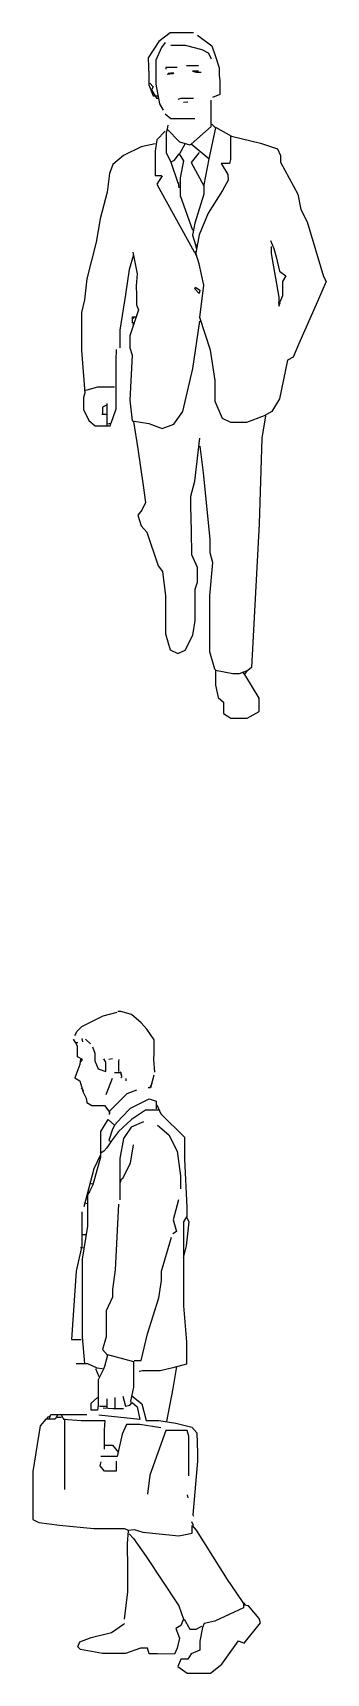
# Model space of a CAD drawing. Header units: millimetres. Extents: x 244 to 275, y 337 to 510.
import ezdxf

# ---------------------------------------------------------------- set-up
doc = ezdxf.new("R2010")
doc.units = ezdxf.units.MM
doc.layers.add('Standard', color=7, linetype='Continuous')

msp = doc.modelspace()

# ---------------------------------------------------------------- linework, layer by layer
at = {"layer": 'Standard', "color": 4, "linetype": 'Continuous'}
for points in [[(261.42, 510.27), (258.95, 510.27), (257.75, 509.37), (256.62, 507.64), (256.69, 505.77), (256.69, 504.77), (257.15, 503.64), (257.62, 503.64)], [(258.42, 509.24), (258.02, 508.71), (257.42, 507.37), (257.42, 504.84), (257.82, 502.77), (258.22, 502.11)], [(259.02, 508.97), (260.55, 508.97), (262.29, 508.51), (262.95, 508.17), (263.29, 507.57), (263.22, 507.51)], [(261.82, 510.04), (263.35, 508.91), (263.75, 507.77), (264.12, 506.57), (264.12, 505.77), (264.19, 505.24), (264.19, 503.77), (263.42, 503.44)], [(259.69, 506.61), (258.49, 506.61), (258.49, 506.44)], [(258.62, 505.91), (259.22, 505.97), (259.35, 506.04)], [(259.29, 506.04), (258.75, 505.97), (258.75, 505.91)], [(260.69, 506.81), (261.95, 506.81)], [(261.95, 506.24), (261.29, 506.24), (261.69, 506.11), (262.22, 506.11)], [(256.82, 504.97), (257.15, 504.57), (256.95, 504.17)], [(257.02, 504.17), (257.49, 503.37), (257.69, 503.37)], [(261.42, 503.34), (260.09, 503.34), (259.75, 503.24)], [(260.82, 502.97), (260.35, 502.91)], [(263.35, 500.64), (263.75, 500.24), (263.02, 496.97), (261.15, 498.51), (263.29, 500.37), (263.29, 503.17)], [(258.42, 501.71), (259.02, 501.24), (260.69, 501.24), (261.55, 501.24)], [(258.69, 500.51), (258.62, 500.11), (259.95, 498.77), (261.02, 498.44), (261.15, 498.51)], [(263.75, 500.31), (265.42, 499.37), (268.49, 498.64), (269.42, 498.31), (270.29, 498.04), (270.59, 497.31), (270.59, 496.64), (272.42, 493.24), (272.75, 491.64), (273.42, 490.31), (275.15, 484.57), (275.42, 484.04), (274.49, 481.91), (272.49, 477.37), (271.95, 476.04), (271.35, 475.71), (270.49, 471.64), (269.69, 470.31), (268.89, 469.84), (267.02, 469.14), (265.35, 469.14), (264.49, 469.57), (263.69, 471.37), (263.69, 473.57), (263.22, 476.77), (262.09, 480.24), (262.49, 483.64), (262.02, 485.91), (261.69, 486.91)], [(257.35, 498.57), (255.89, 498.24), (254.02, 497.31), (252.89, 496.37), (252.55, 495.44), (252.29, 493.44), (251.55, 490.64), (251.15, 488.17), (250.15, 484.31), (249.89, 482.11), (249.59, 480.77), (249.59, 476.77), (249.95, 472.24), (249.79, 471.77), (249.79, 470.51), (250.35, 469.37), (251.02, 468.81), (252.62, 468.81), (252.69, 469.04)], [(258.42, 499.91), (257.55, 498.97), (257.35, 497.77), (257.35, 495.21), (258.02, 495.21)], [(258.62, 500.11), (258.52, 499.71), (258.52, 497.64), (259.02, 496.64), (259.42, 496.84), (259.89, 497.51), (260.35, 496.77), (259.99, 494.97), (259.99, 493.11), (261.29, 489.44)], [(265.32, 499.37), (265.32, 496.91), (265.22, 496.47), (264.35, 496.47), (265.02, 495.31), (265.09, 494.71), (264.49, 493.64), (262.95, 491.24), (262.02, 488.97), (261.62, 486.84)], [(260.49, 498.51), (259.95, 497.51)], [(262.02, 497.64), (261.15, 496.57), (262.49, 494.11)], [(263.02, 496.97), (262.52, 494.24), (262.52, 493.24), (261.55, 490.17), (261.29, 488.91), (261.62, 487.91), (261.82, 487.91)], [(258.09, 495.17), (257.55, 494.31), (257.95, 493.51), (261.49, 487.17)], [(259.02, 496.64), (259.75, 494.44)], [(259.89, 493.91), (259.82, 494.44), (259.89, 494.44)], [(269.55, 488.37), (269.89, 487.51), (270.15, 486.64), (270.49, 485.11), (271.15, 484.64), (270.82, 484.04), (270.82, 482.51), (270.49, 481.77), (270.35, 481.77)], [(255.09, 486.84), (254.62, 485.31), (254.22, 482.64), (253.65, 478.91), (253.65, 477.04)], [(255.02, 487.11), (255.45, 484.84), (255.37, 483.57), (255.4, 482.57), (255.4, 481.57), (255.62, 481.04), (254.69, 478.31), (254.69, 477.04), (254.95, 476.24), (254.69, 471.51), (254.95, 469.31), (256.69, 469.04), (258.09, 468.51), (259.35, 468.97), (260.29, 470.31), (261.35, 474.84), (262.09, 479.84), (262.15, 479.84)], [(261.69, 486.77), (261.55, 487.17), (261.69, 487.17)], [(261.62, 487.91), (261.69, 487.51)], [(269.62, 487.71), (269.62, 486.97), (270.42, 482.37), (270.42, 481.44), (270.55, 481.77)], [(261.62, 483.44), (262.09, 483.11), (262.02, 482.77), (261.55, 483.24), (261.62, 483.44)], [(254.99, 479.64), (254.99, 480.31), (255.29, 480.31)], [(255.15, 480.31), (255.02, 480.11)], [(255.09, 479.71), (255.02, 479.44)], [(253.25, 476.84), (253.2, 475.71), (253.21, 472.24), (253.21, 470.57), (252.69, 469.04), (252.35, 468.97)], [(253.09, 472.87), (251.29, 472.87), (250.15, 472.57), (249.95, 472.51)], [(252.22, 470.97), (251.79, 470.77), (251.79, 470.11)], [(252.25, 471.17), (252.27, 470.17), (252.27, 468.71)], [(251.75, 470.04), (252.22, 470.04)], [(255.09, 469.24), (255.55, 466.37), (256.09, 462.51), (256.35, 460.71), (255.95, 459.91), (255.55, 459.37), (255.89, 458.24), (256.49, 457.57), (257.69, 454.04), (258.15, 453.44), (258.45, 450.84), (258.45, 446.84), (258.95, 445.17), (259.75, 444.77), (260.55, 445.11), (261.35, 446.71), (261.59, 448.24), (261.59, 451.57), (261.85, 452.31), (261.85, 453.84), (261.22, 455.17), (261.19, 457.71), (261.14, 460.31), (261.14, 461.37), (261.55, 462.97), (262.09, 467.51)], [(269.02, 469.84), (268.62, 467.51), (268.35, 458.44), (267.55, 443.31), (267.15, 442.97), (266.22, 442.61), (265.55, 442.61), (263.75, 442.97), (263.75, 441.44), (264.02, 440.11), (264.59, 439.64), (264.59, 438.44), (265.35, 437.94), (267.09, 437.94), (268.35, 438.64), (268.35, 440.04), (266.95, 442.37), (266.62, 442.84)], [(262.09, 466.64), (262.42, 463.84), (263.15, 456.84), (263.15, 455.44), (263.42, 454.37), (263.09, 450.84), (263.09, 444.97), (263.62, 443.17), (263.82, 442.97)], [(267.09, 442.97), (266.82, 442.64)]]:
    msp.add_lwpolyline(points, dxfattribs=at)
at = {"layer": 'Standard', "linetype": 'Continuous'}
for points in [[(248.88, 404.46), (249.15, 404.93), (249.62, 405.39), (251.88, 406.53), (253.35, 406.93)], [(257.32, 400.59), (257.23, 401.93), (257.26, 402.59), (257.26, 403.99), (256.48, 405.13), (255.88, 405.79), (254.88, 406.66), (253.75, 406.99), (253.42, 406.99)], [(248.95, 403.73), (248.75, 404.06)], [(249.55, 401.73), (249.68, 401.93), (249.18, 402.19), (249.18, 403.33), (248.95, 403.73), (249.22, 403.73)], [(249.62, 404.13), (249.68, 403.79)], [(250.02, 404.06), (250.55, 403.59)], [(249.48, 401.99), (249.42, 401.39), (248.88, 399.99), (249.42, 399.66), (249.75, 398.46), (250.08, 397.86), (250.15, 397.39), (250.68, 397.06), (252.02, 397.06), (252.48, 396.46)], [(250.75, 403.26), (250.98, 402.59), (250.98, 401.79), (251.35, 400.93), (252.15, 400.66), (252.15, 401.66), (251.95, 401.99)], [(252.88, 401.99), (252.48, 401.93)], [(253.52, 400.66), (253.52, 401.73), (253.55, 401.93)], [(252.82, 399.93), (252.15, 398.19)], [(253.08, 400.56), (253.75, 400.56), (253.82, 400.06), (253.75, 399.99)], [(253.68, 400.66), (253.82, 400.19)], [(254.28, 399.93), (254.28, 399.66)], [(257.22, 400.26), (256.88, 398.93), (256.62, 398.93)], [(249.55, 398.93), (249.75, 398.66), (249.68, 398.53)], [(252.55, 396.13), (252.55, 396.46), (254.42, 398.33), (255.42, 398.73)], [(257.02, 399.39), (256.82, 398.93)], [(249.95, 369.86), (249.68, 372.66), (249.68, 380.86), (250.25, 384.33), (250.25, 387.59), (250.82, 388.73), (251.62, 391.66), (251.62, 394.33), (252.42, 395.59), (253.08, 394.99), (253.82, 395.79), (254.75, 396.79), (256.75, 397.79), (257.48, 397.53), (257.48, 396.73)], [(257.75, 396.59), (256.35, 396.59), (254.88, 395.59), (253.48, 394.33), (252.75, 393.33), (252.28, 392.59), (251.95, 392.26), (251.55, 391.99)], [(252.55, 396.46), (252.55, 396.19)], [(257.55, 397.13), (257.95, 396.19), (260.45, 393.73), (260.45, 391.39), (260.72, 386.33), (260.72, 385.33)], [(253.08, 394.99), (252.82, 394.46), (252.48, 393.39), (252.68, 393.26)], [(256.15, 395.33), (254.82, 394.79), (254.02, 393.59), (253.62, 391.46), (253.62, 387.13)], [(257.62, 394.99), (258.82, 393.99), (259.68, 392.26), (260.05, 389.66), (260.05, 388.26)], [(251.55, 391.79), (250.88, 390.39), (249.82, 386.39)], [(253.62, 389.19), (253.95, 389.39), (254.75, 390.99), (255.08, 392.93)], [(250.22, 387.99), (250.48, 387.93)], [(250.48, 388.86), (250.75, 388.79)], [(253.75, 389.19), (253.68, 388.93)], [(249.95, 386.79), (250.22, 386.73)], [(253.48, 386.66), (253.15, 379.73), (252.85, 377.66), (252.85, 376.86), (252.18, 375.39), (252.18, 372.66), (251.82, 371.33), (252.35, 370.73), (252.02, 369.53), (251.88, 369.19), (251.35, 368.13), (251.35, 365.46), (251.28, 364.93), (250.62, 364.93), (250.62, 365.66), (251.28, 366.26)], [(259.82, 387.13), (259.28, 384.99), (259.62, 383.79), (259.22, 383.53)], [(249.62, 385.86), (249.62, 382.26), (249.02, 379.59), (248.55, 372.36), (249.55, 372.36)], [(260.35, 380.99), (260.68, 382.26), (260.95, 384.79), (260.68, 385.33), (260.35, 384.79), (260.35, 375.93), (260.68, 372.13), (260.68, 369.79), (259.22, 369.39), (257.88, 369.06), (256.02, 369.06), (255.68, 368.99)], [(249.68, 383.46), (250.02, 383.46)], [(255.15, 370.16), (255.88, 370.16), (256.55, 372.99), (257.75, 376.79), (258.05, 378.59), (258.05, 379.59), (259.08, 383.19)], [(249.48, 382.13), (249.82, 382.06)], [(252.35, 370.79), (255.08, 370.06), (255.08, 367.33), (254.75, 365.86), (254.82, 365.73)], [(249.02, 369.83), (250.22, 369.83), (251.22, 369.39), (251.82, 369.33)], [(251.08, 369.33), (251.42, 368.46)], [(259.62, 369.53), (259.22, 367.19), (258.55, 363.73)], [(253.95, 366.39), (254.22, 365.33), (254.68, 365.46), (254.95, 365.73), (255.48, 365.26), (255.75, 363.93), (251.42, 364.39)], [(251.48, 365.33), (252.28, 365.33)], [(252.28, 366.13), (252.28, 365.19)], [(253.15, 365.13), (253.15, 366.26)], [(254.88, 366.46), (255.95, 365.59), (256.42, 363.83), (257.75, 363.83), (259.55, 363.53), (261.22, 363.13), (261.75, 362.53), (261.82, 360.39), (261.82, 359.53), (261.35, 353.86), (261.42, 353.73)], [(247.08, 364.46), (246.82, 363.96), (245.82, 363.96), (245.22, 363.26), (244.45, 358.46), (244.45, 353.39), (245.08, 353.06), (247.28, 352.79), (250.88, 352.43), (254.08, 352.43), (254.55, 352.26), (255.15, 352.33), (256.08, 352.06), (259.88, 351.66), (261.28, 351.93), (261.28, 352.73), (261.68, 352.26), (264.95, 347.06), (265.95, 345.59), (266.68, 344.53), (266.68, 344.06), (263.68, 342.66), (262.55, 342.39), (262.35, 341.99), (262.08, 340.53), (262.08, 339.59), (261.15, 339.19), (260.82, 338.63), (260.08, 338.63), (259.75, 337.86), (260.75, 337.16), (263.22, 337.16), (264.42, 338.13), (266.15, 340.59), (266.75, 340.33), (268.48, 342.46), (268.35, 342.93), (267.22, 344.26), (266.75, 344.33)], [(246.22, 364.26), (245.95, 364.13), (245.95, 363.99)], [(246.22, 364.06), (246.35, 364.46), (250.15, 364.46)], [(247.02, 364.19), (247.48, 364.19)], [(247.48, 364.39), (247.68, 363.96), (249.55, 363.84), (252.05, 363.84), (251.97, 362.86), (251.97, 360.79)], [(247.78, 363.99), (247.8, 357.59), (247.8, 356.53)], [(251.88, 365.16), (252.95, 365.11), (254.02, 365.11)], [(257.95, 363.06), (255.75, 363.39), (254.35, 363.39), (253.88, 362.39), (253.35, 360.03), (251.62, 360.03)], [(260.92, 357.99), (260.92, 362.19), (260.75, 362.76), (258.48, 362.76), (256.82, 358.06), (256.55, 356.06)], [(252.02, 361.23), (252.88, 361.23), (253.48, 360.46)], [(253.25, 359.53), (253.25, 358.49), (252.02, 358.49), (251.55, 359.06), (251.68, 359.46)], [(260.75, 355.99), (260.82, 355.66)], [(254.62, 351.86), (255.08, 351.39), (256.42, 349.46), (259.88, 344.26), (260.35, 342.86), (260.08, 342.19), (259.55, 341.86), (259.95, 340.86), (259.68, 339.79), (259.42, 339.16), (257.62, 339.21), (256.75, 339.21), (256.55, 339.79), (255.82, 339.79), (254.22, 339.23), (251.82, 339.23), (249.48, 339.66), (249.22, 339.93), (249.42, 340.46), (250.62, 340.93), (252.75, 341.46), (254.02, 342.33), (254.15, 342.39)], [(254.52, 352.19), (254.4, 350.86), (254.44, 348.13), (254.44, 345.73), (254.08, 342.86)], [(261.42, 352.73), (261.22, 353.13)], [(266.68, 344.59), (266.88, 344.39), (266.88, 344.33)], [(260.42, 342.86), (261.02, 341.79), (261.68, 341.79), (262.28, 342.13)]]:
    msp.add_lwpolyline(points, dxfattribs=at)

doc.saveas('drawing.dxf')
